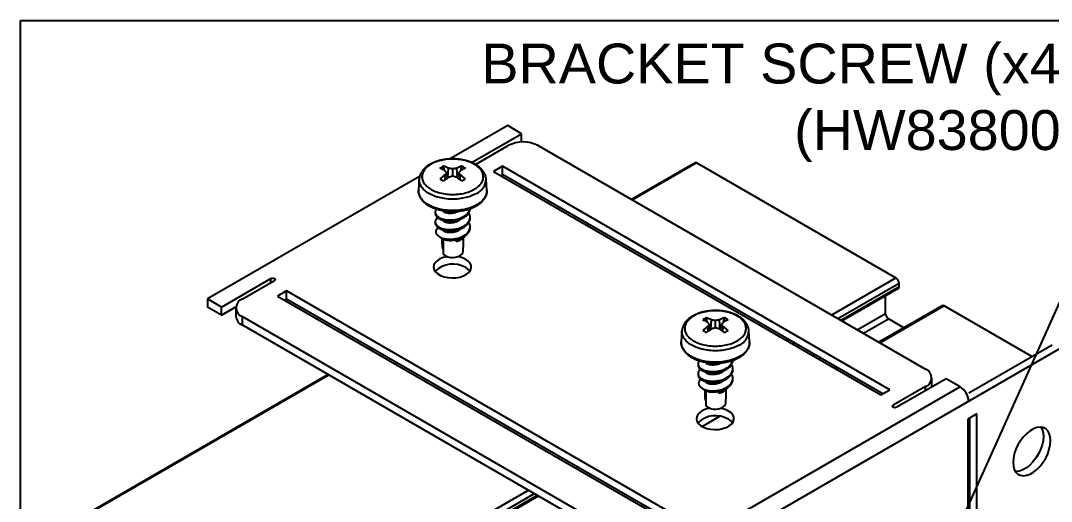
# Model space of a CAD drawing. Extents: x 0 to 7.29, y -6.75 to 0.
# Drawn here: x 0 to 4.854, y -2.265 to 0 of the extents above; entities that cross this region are included whole.
import ezdxf
from ezdxf import colors
from ezdxf.entities.mleader import LeaderData, LeaderLine
from ezdxf.math import Vec2, Vec3

# ---------------------------------------------------------------- set-up
doc = ezdxf.new("R2010")
doc.units = 0
doc.header["$LTSCALE"] = 0.5
doc.header["$MEASUREMENT"] = 0
for name, color, linetype in [('Brackets', 181, 'CONTINUOUS'), ('FAB DWG', 221, 'CONTINUOUS'), ('Hardware', 242, 'CONTINUOUS'), ('Housing', 150, 'CONTINUOUS'), ('Mounting', 4, 'CONTINUOUS')]:
    doc.layers.add(name, color=color, linetype=linetype)
doc.layers.add('Text-Unprinted', color=131, linetype='CONTINUOUS', plot=False)
doc.styles.get("Standard").update_dxf_attribs({"font": 'arial.ttf'})

msp = doc.modelspace()

# ---------------------------------------------------------------- linework, layer by layer
at = {"layer": 'Brackets', "linetype": 'Continuous', "lineweight": 25, "transparency": 16777216}
msp.add_line((2.1265, -0.6696), (2.1265, -0.6673), dxfattribs=at)
at = {"layer": 'Brackets', "linetype": 'Continuous', "lineweight": 25, "transparency": 16777216, "flags": 128}
msp.add_lwpolyline([(2.1247, -0.6689), (2.1265, -0.6673)], dxfattribs=at)
at = {"layer": 'Hardware', "linetype": 'Continuous', "lineweight": 25, "transparency": 16777216}
for p, q in [((1.9961, -0.7051), (1.9923, -0.6858)), ((1.9999, -0.7492), (1.9977, -0.7278)), ((2.0092, -0.7427), (2.0055, -0.7159)), ((2.0126, -0.7403), (2.0157, -0.6954)), ((2.0348, -0.7329), (2.0348, -0.699)), ((2.057, -0.7403), (2.0539, -0.6954)), ((2.0604, -0.7427), (2.0641, -0.7159)), ((2.0696, -0.7492), (2.0719, -0.7278)), ((2.0734, -0.705), (2.0772, -0.6858)), ((1.8772, -0.7468), (1.8739, -0.7987)), ((2.1956, -0.7987), (2.1923, -0.7468)), ((1.8739, -0.7987), (1.8739, -0.7985)), ((2.1956, -0.7987), (2.1957, -0.7991)), ((1.9528, -0.9027), (1.9528, -0.9083)), ((1.9528, -0.948), (1.9528, -0.9537)), ((1.9768, -0.936), (1.9768, -0.9304)), ((2.1168, -0.931), (2.1168, -0.9253)), ((2.1168, -0.9763), (2.1168, -0.9707)), ((1.9768, -0.9814), (1.9768, -0.9758)), ((1.9769, -1.0211), (1.9885, -1.0278)), ((1.9841, -1.0253), (1.9841, -1.051)), ((1.99, -1.0314), (1.99, -1.0999)), ((2.0515, -1.0408), (2.0515, -1.0379)), ((2.0706, -1.0338), (2.0741, -1.0318)), ((2.0854, -1.051), (2.0854, -1.0233)), ((1.9876, -1.0756), (1.99, -1.0775)), ((3.2336, -1.4195), (3.2297, -1.4001)), ((3.3108, -1.4194), (3.3147, -1.4001)), ((3.2373, -1.4636), (3.2351, -1.4422)), ((3.2466, -1.457), (3.2429, -1.4303)), ((3.25, -1.4547), (3.2531, -1.4097)), ((3.2722, -1.4472), (3.2722, -1.4134)), ((3.2944, -1.4547), (3.2913, -1.4097)), ((3.2978, -1.457), (3.3015, -1.4303)), ((3.3071, -1.4636), (3.3093, -1.4422)), ((3.1147, -1.4612), (3.1113, -1.5131)), ((3.4331, -1.5131), (3.4298, -1.4612)), ((3.1113, -1.5131), (3.1113, -1.5128)), ((3.4331, -1.5131), (3.4331, -1.5134)), ((3.1902, -1.617), (3.1902, -1.6227)), ((3.2142, -1.6504), (3.2142, -1.6448)), ((3.3542, -1.6453), (3.3542, -1.6397)), ((3.1902, -1.6624), (3.1902, -1.668)), ((3.2142, -1.6958), (3.2142, -1.6901)), ((3.3542, -1.6907), (3.3542, -1.6851)), ((3.2143, -1.7354), (3.226, -1.7422)), ((3.2216, -1.7396), (3.2216, -1.7654)), ((3.2274, -1.7457), (3.2274, -1.8143)), ((3.308, -1.7482), (3.3115, -1.7462)), ((3.3229, -1.7654), (3.3229, -1.7377)), ((3.225, -1.79), (3.2274, -1.7919)), ((3.2889, -1.7551), (3.2889, -1.7523))]:
    msp.add_line(p, q, dxfattribs=at)
at = {"layer": 'Hardware', "linetype": 'Continuous', "lineweight": 25, "transparency": 16777216, "flags": 128}
for points in [[(1.9326, -0.6767), (1.927, -0.6802), (1.9217, -0.6838), (1.9168, -0.6875), (1.9123, -0.6915), (1.9082, -0.6955), (1.9044, -0.6997), (1.9011, -0.7041), (1.8982, -0.7085), (1.8958, -0.713), (1.8938, -0.7175), (1.8922, -0.7222), (1.8911, -0.7269), (1.8905, -0.7316), (1.8903, -0.7363), (1.8906, -0.741), (1.8914, -0.7457), (1.8926, -0.7504), (1.8942, -0.755), (1.8964, -0.7595), (1.8989, -0.764), (1.9019, -0.7684), (1.9053, -0.7727), (1.9092, -0.7769), (1.9134, -0.7809), (1.918, -0.7848), (1.923, -0.7885), (1.9284, -0.7921), (1.9341, -0.7955), (1.9401, -0.7987), (1.9464, -0.8017), (1.953, -0.8044), (1.9599, -0.807), (1.967, -0.8093), (1.9743, -0.8114), (1.9819, -0.8133), (1.9895, -0.8149), (1.9974, -0.8162), (2.0053, -0.8173), (2.0134, -0.8182), (2.0215, -0.8187), (2.0297, -0.819), (2.0378, -0.8191), (2.046, -0.8188), (2.0541, -0.8183), (2.0622, -0.8176), (2.0702, -0.8165), (2.078, -0.8153), (2.0858, -0.8137), (2.0933, -0.8119), (2.1007, -0.8099), (2.1079, -0.8076), (2.1148, -0.8051), (2.1215, -0.8024), (2.1279, -0.7994), (2.134, -0.7963), (2.1398, -0.793), (2.1452, -0.7894), (2.1503, -0.7858), (2.155, -0.7819), (2.1594, -0.7779), (2.1633, -0.7738), (2.1668, -0.7695), (2.1699, -0.7651), (2.1726, -0.7607), (2.1748, -0.7561), (2.1766, -0.7515), (2.1779, -0.7469), (2.1788, -0.7422), (2.1792, -0.7375), (2.1791, -0.7327), (2.1786, -0.728), (2.1776, -0.7233), (2.1762, -0.7187), (2.1743, -0.7141), (2.172, -0.7096), (2.1692, -0.7051), (2.166, -0.7008), (2.1623, -0.6966), (2.1583, -0.6925), (2.1539, -0.6885), (2.1491, -0.6847), (2.1439, -0.681), (2.1383, -0.6776), (2.1325, -0.6743), (2.1263, -0.6712), (2.1198, -0.6683), (2.1131, -0.6656), (2.1061, -0.6632), (2.0989, -0.661), (2.0915, -0.659), (2.0839, -0.6573), (2.0761, -0.6558), (2.0682, -0.6546), (2.0602, -0.6536), (2.0521, -0.6529), (2.044, -0.6525), (2.0358, -0.6523), (2.0276, -0.6524), (2.0195, -0.6528), (2.0114, -0.6534), (2.0033, -0.6543), (1.9954, -0.6555), (1.9876, -0.6569), (1.98, -0.6585), (1.9725, -0.6605), (1.9652, -0.6626), (1.9582, -0.665), (1.9514, -0.6676), (1.9448, -0.6704), (1.9386, -0.6735), (1.9326, -0.6767)], [(2.1462, -0.8146), (2.14, -0.8179), (2.1335, -0.8211), (2.1267, -0.8241), (2.1197, -0.8269), (2.1124, -0.8294), (2.1048, -0.8317), (2.0971, -0.8338), (2.0891, -0.8356), (2.081, -0.8372), (2.0728, -0.8385), (2.0645, -0.8396), (2.0561, -0.8404), (2.0476, -0.8409), (2.039, -0.8412), (2.0305, -0.8412), (2.022, -0.8409), (2.0135, -0.8404), (2.0051, -0.8396), (1.9967, -0.8385), (1.9885, -0.8372), (1.9804, -0.8356), (1.9725, -0.8338), (1.9647, -0.8317), (1.9572, -0.8294), (1.9499, -0.8269), (1.9428, -0.8241), (1.936, -0.8211), (1.9295, -0.8179), (1.9233, -0.8146), (1.9174, -0.811), (1.9119, -0.8072), (1.9067, -0.8033), (1.9019, -0.7992), (1.8975, -0.795), (1.8935, -0.7906), (1.8899, -0.7862), (1.8868, -0.7816), (1.8841, -0.7769), (1.8818, -0.7722), (1.8799, -0.7674), (1.8786, -0.7625), (1.8776, -0.7576), (1.8772, -0.7527), (1.8772, -0.7477), (1.8772, -0.7469)], [(2.1957, -0.7991), (2.1957, -0.8009), (2.1956, -0.8059), (2.1951, -0.8108), (2.194, -0.8157), (2.1926, -0.8206), (2.1906, -0.8254), (2.1883, -0.8302), (2.1855, -0.8348), (2.1822, -0.8394), (2.1786, -0.8439), (2.1745, -0.8483), (2.1701, -0.8525), (2.1653, -0.8566), (2.1601, -0.8605), (2.1545, -0.8643), (2.1486, -0.8679), (2.1424, -0.8713), (2.1359, -0.8745), (2.129, -0.8775), (2.122, -0.8803), (2.1146, -0.8828), (2.1071, -0.8852), (2.0993, -0.8873), (2.0914, -0.8892), (2.0833, -0.8908), (2.0751, -0.8921), (2.0667, -0.8932), (2.0583, -0.8941), (2.0497, -0.8947), (2.0412, -0.895), (2.0326, -0.8951), (2.0241, -0.8949), (2.0155, -0.8944), (2.007, -0.8937), (1.9986, -0.8927), (1.9903, -0.8915), (1.9822, -0.89), (1.9742, -0.8882), (1.9663, -0.8863), (1.9586, -0.884), (1.9512, -0.8816), (1.944, -0.8789), (1.937, -0.876), (1.9304, -0.8729), (1.924, -0.8696), (1.9179, -0.8661), (1.9122, -0.8624), (1.9068, -0.8586), (1.9018, -0.8546), (1.8972, -0.8504), (1.8929, -0.8461), (1.8891, -0.8417), (1.8856, -0.8371), (1.8826, -0.8325), (1.88, -0.8278), (1.8779, -0.823), (1.8762, -0.8182), (1.8749, -0.8133), (1.8741, -0.8083), (1.8738, -0.8034), (1.8739, -0.7987)], [(3.1701, -1.3911), (3.1644, -1.3945), (3.1592, -1.3981), (3.1543, -1.4019), (3.1497, -1.4058), (3.1456, -1.4099), (3.1419, -1.4141), (3.1386, -1.4184), (3.1357, -1.4228), (3.1332, -1.4273), (3.1312, -1.4319), (3.1297, -1.4365), (3.1286, -1.4412), (3.1279, -1.4459), (3.1278, -1.4506), (3.128, -1.4554), (3.1288, -1.4601), (3.13, -1.4647), (3.1317, -1.4693), (3.1338, -1.4739), (3.1363, -1.4784), (3.1393, -1.4828), (3.1428, -1.4871), (3.1466, -1.4912), (3.1508, -1.4953), (3.1555, -1.4992), (3.1605, -1.5029), (3.1658, -1.5065), (3.1715, -1.5098), (3.1775, -1.513), (3.1839, -1.516), (3.1905, -1.5188), (3.1973, -1.5214), (3.2044, -1.5237), (3.2118, -1.5258), (3.2193, -1.5276), (3.227, -1.5292), (3.2348, -1.5306), (3.2428, -1.5317), (3.2508, -1.5325), (3.2589, -1.5331), (3.2671, -1.5334), (3.2753, -1.5334), (3.2834, -1.5332), (3.2916, -1.5327), (3.2996, -1.5319), (3.3076, -1.5309), (3.3155, -1.5296), (3.3232, -1.5281), (3.3308, -1.5263), (3.3381, -1.5242), (3.3453, -1.522), (3.3522, -1.5195), (3.3589, -1.5167), (3.3653, -1.5138), (3.3714, -1.5107), (3.3772, -1.5073), (3.3826, -1.5038), (3.3877, -1.5001), (3.3925, -1.4963), (3.3968, -1.4923), (3.4007, -1.4881), (3.4043, -1.4839), (3.4074, -1.4795), (3.41, -1.475), (3.4122, -1.4705), (3.414, -1.4659), (3.4154, -1.4612), (3.4162, -1.4565), (3.4166, -1.4518), (3.4166, -1.4471), (3.416, -1.4424), (3.4151, -1.4377), (3.4136, -1.4331), (3.4117, -1.4285), (3.4094, -1.4239), (3.4066, -1.4195), (3.4034, -1.4152), (3.3998, -1.4109), (3.3957, -1.4068), (3.3913, -1.4029), (3.3865, -1.3991), (3.3813, -1.3954), (3.3758, -1.3919), (3.3699, -1.3886), (3.3637, -1.3855), (3.3573, -1.3827), (3.3505, -1.38), (3.3435, -1.3775), (3.3363, -1.3753), (3.3289, -1.3733), (3.3213, -1.3716), (3.3135, -1.3701), (3.3056, -1.3689), (3.2976, -1.368), (3.2895, -1.3673), (3.2814, -1.3668), (3.2732, -1.3667), (3.2651, -1.3668), (3.2569, -1.3671), (3.2488, -1.3678), (3.2408, -1.3687), (3.2328, -1.3698), (3.225, -1.3712), (3.2174, -1.3729), (3.2099, -1.3748), (3.2027, -1.377), (3.1956, -1.3794), (3.1888, -1.382), (3.1823, -1.3848), (3.176, -1.3878), (3.1701, -1.3911)], [(3.3837, -1.5289), (3.3775, -1.5323), (3.371, -1.5355), (3.3642, -1.5385), (3.3571, -1.5412), (3.3498, -1.5438), (3.3423, -1.5461), (3.3345, -1.5482), (3.3266, -1.55), (3.3185, -1.5516), (3.3103, -1.5529), (3.3019, -1.5539), (3.2935, -1.5547), (3.285, -1.5553), (3.2765, -1.5555), (3.2679, -1.5555), (3.2594, -1.5553), (3.2509, -1.5547), (3.2425, -1.5539), (3.2342, -1.5529), (3.2259, -1.5516), (3.2178, -1.55), (3.2099, -1.5482), (3.2022, -1.5461), (3.1946, -1.5438), (3.1873, -1.5412), (3.1802, -1.5385), (3.1734, -1.5355), (3.1669, -1.5323), (3.1607, -1.5289), (3.1549, -1.5253), (3.1493, -1.5216), (3.1442, -1.5177), (3.1394, -1.5136), (3.135, -1.5094), (3.131, -1.505), (3.1274, -1.5005), (3.1242, -1.4959), (3.1215, -1.4913), (3.1192, -1.4865), (3.1174, -1.4817), (3.116, -1.4768), (3.1151, -1.4719), (3.1146, -1.467), (3.1146, -1.4621), (3.1147, -1.4612)], [(3.4331, -1.5134), (3.4332, -1.5153), (3.4331, -1.5202), (3.4325, -1.5252), (3.4315, -1.5301), (3.43, -1.5349), (3.4281, -1.5398), (3.4257, -1.5445), (3.4229, -1.5492), (3.4197, -1.5538), (3.416, -1.5583), (3.412, -1.5626), (3.4075, -1.5668), (3.4027, -1.5709), (3.3975, -1.5749), (3.3919, -1.5786), (3.386, -1.5822), (3.3798, -1.5856), (3.3733, -1.5888), (3.3665, -1.5918), (3.3594, -1.5946), (3.3521, -1.5972), (3.3445, -1.5995), (3.3368, -1.6016), (3.3288, -1.6035), (3.3207, -1.6051), (3.3125, -1.6065), (3.3041, -1.6076), (3.2957, -1.6085), (3.2872, -1.609), (3.2786, -1.6094), (3.2701, -1.6094), (3.2615, -1.6092), (3.253, -1.6088), (3.2445, -1.6081), (3.2361, -1.6071), (3.2278, -1.6058), (3.2196, -1.6043), (3.2116, -1.6026), (3.2037, -1.6006), (3.1961, -1.5984), (3.1886, -1.5959), (3.1814, -1.5933), (3.1745, -1.5904), (3.1678, -1.5873), (3.1614, -1.584), (3.1554, -1.5805), (3.1496, -1.5768), (3.1443, -1.5729), (3.1392, -1.5689), (3.1346, -1.5648), (3.1304, -1.5605), (3.1265, -1.556), (3.1231, -1.5515), (3.12, -1.5469), (3.1175, -1.5422), (3.1153, -1.5374), (3.1136, -1.5325), (3.1124, -1.5276), (3.1116, -1.5227), (3.1112, -1.5177), (3.1113, -1.5131)]]:
    msp.add_lwpolyline(points, dxfattribs=at)
at = {"layer": 'Hardware', "linetype": 'Continuous', "lineweight": 25, "transparency": 16777216}
for centre, radius, start, end in [((2.0177, -0.7499), 0.069, 111.6359, 128.3587), ((1.8433, -1.0267), 0.3561, 64.3142, 68.3101), ((2.2447, -1.0816), 0.4315, 124.9256, 128.697), ((1.8885, -0.9717), 0.3042, 65.2833, 70.0448), ((1.6784, -0.9583), 0.407, 36.5369, 38.3416), ((2.3138, -0.9268), 0.3735, 145.6307, 147.8096), ((1.9428, -1.1283), 0.439, 77.9068, 80.4453), ((2.1267, -1.1283), 0.439, 99.5547, 102.0932), ((2.1811, -0.9717), 0.3042, 109.9552, 114.7167), ((2.3911, -0.9583), 0.407, 141.6584, 143.4631), ((1.7558, -0.9268), 0.3735, 32.1904, 34.3693), ((2.2262, -1.0267), 0.3561, 111.6899, 115.6858), ((1.8248, -1.0816), 0.4315, 51.303, 55.0744), ((2.0518, -0.7499), 0.069, 51.6413, 68.3641), ((2.0177, -0.6908), 0.069, 231.6413, 248.3641), ((2.3228, -1.1943), 0.5498, 123.9577, 126.9486), ((2.1727, -1.2625), 0.5473, 104.5991, 106.676), ((1.8968, -1.2625), 0.5473, 73.324, 75.4009), ((1.7467, -1.1943), 0.5498, 53.0514, 56.0423), ((2.0518, -0.6908), 0.069, 291.6359, 308.3587), ((2.1156, -0.7442), 0.0768, 293.5281, 357.975), ((2.0325, -0.916), 0.1189, 242.5497, 271.0731), ((2.0399, -0.979), 0.0628, 280.6507, 299.241), ((2.049, -0.9326), 0.1053, 271.3657, 277.5137), ((2.0343, -1.0482), 0.0681, 229.3682, 314.3594), ((3.2551, -1.4642), 0.069, 111.6359, 128.3587), ((3.1259, -1.6861), 0.3042, 65.2833, 70.0448), ((3.4185, -1.6861), 0.3042, 109.9552, 114.7167), ((3.2893, -1.4642), 0.069, 51.6413, 68.3641), ((3.0808, -1.741), 0.3561, 64.3142, 68.3101), ((3.4821, -1.796), 0.4315, 124.9256, 128.697), ((3.5602, -1.9086), 0.5498, 123.9577, 126.9486), ((2.9158, -1.6726), 0.407, 36.5369, 38.3416), ((3.5512, -1.6412), 0.3735, 145.6307, 147.8096), ((3.1802, -1.8426), 0.439, 77.9068, 80.4453), ((3.4101, -1.9768), 0.5473, 104.5991, 106.676), ((3.3642, -1.8426), 0.439, 99.5547, 102.0932), ((3.1343, -1.9768), 0.5473, 73.324, 75.4009), ((2.9842, -1.9086), 0.5498, 53.0514, 56.0423), ((3.6286, -1.6726), 0.407, 141.6584, 143.4631), ((2.9932, -1.6412), 0.3735, 32.1904, 34.3693), ((3.4637, -1.741), 0.3561, 111.6899, 115.6858), ((3.0623, -1.796), 0.4315, 51.303, 55.0744), ((3.2551, -1.4051), 0.069, 231.6413, 248.3641), ((3.2893, -1.4051), 0.069, 291.6359, 308.3587), ((3.353, -1.4585), 0.0768, 293.5281, 357.975), ((3.2699, -1.6303), 0.1189, 242.5497, 271.0731), ((3.2773, -1.6934), 0.0628, 280.6507, 299.241), ((3.2864, -1.647), 0.1053, 271.3657, 277.5137), ((3.2718, -1.7625), 0.0681, 229.3682, 314.3594)]:
    msp.add_arc(centre, radius, start, end, dxfattribs=at)
for centre, major_axis, ratio, start_param, end_param in [((2.0348, -1.1095), (-0.0422, 0.08), 0.350631, 0.102597, 0.959454), ((2.0348, -1.1095), (0.0259, 0.1288), 0.337709, 4.877825, 5.249943), ((3.2722, -1.8238), (-0.0422, 0.08), 0.350631, 0.102597, 0.959454), ((3.2722, -1.8238), (0.0259, 0.1288), 0.337709, 4.877825, 5.249943)]:
    msp.add_ellipse(centre, major_axis=major_axis, ratio=ratio, start_param=start_param, end_param=end_param, dxfattribs=at)
for points, knots in [([(1.9274, -0.6775), (1.9263, -0.6782), (1.9233, -0.68), (1.9184, -0.6831), (1.913, -0.687), (1.9078, -0.6912), (1.9031, -0.6955), (1.8986, -0.7), (1.8946, -0.7046), (1.8909, -0.7094), (1.8877, -0.7143), (1.8849, -0.7193), (1.8825, -0.7244), (1.8806, -0.7296), (1.879, -0.7348), (1.878, -0.74), (1.8774, -0.744), (1.8773, -0.7463), (1.8773, -0.7469)], [0, 0, 0, 0, 0.0374095, 0.1073466, 0.1773199, 0.2471939, 0.3168648, 0.3862102, 0.4550967, 0.5233911, 0.5909759, 0.6577641, 0.723711, 0.7888212, 0.8531476, 0.9167869, 0.9798709, 1, 1, 1, 1]), ([(2.1923, -0.7469), (2.1923, -0.7463), (2.1922, -0.744), (2.1916, -0.74), (2.1905, -0.7349), (2.189, -0.7298), (2.1872, -0.7248), (2.1849, -0.7198), (2.1822, -0.715), (2.1792, -0.7102), (2.1757, -0.7055), (2.1718, -0.701), (2.1676, -0.6966), (2.163, -0.6923), (2.1581, -0.6882), (2.1528, -0.6843), (2.1472, -0.6805), (2.1412, -0.677), (2.1351, -0.6736), (2.1286, -0.6705), (2.1219, -0.6676), (2.115, -0.665), (2.1079, -0.6625), (2.1006, -0.6603), (2.0932, -0.6584), (2.0856, -0.6567), (2.0779, -0.6552), (2.0701, -0.654), (2.0622, -0.653), (2.0542, -0.6523), (2.0462, -0.6518), (2.0381, -0.6516), (2.0301, -0.6516), (2.022, -0.6518), (2.014, -0.6524), (2.0061, -0.6531), (1.9982, -0.6542), (1.9904, -0.6554), (1.9827, -0.6569), (1.9751, -0.6587), (1.9677, -0.6607), (1.9605, -0.6629), (1.9534, -0.6654), (1.9465, -0.6681), (1.9399, -0.671), (1.9335, -0.6742), (1.9294, -0.6764), (1.9274, -0.6775)], [0, 0, 0, 0, 0.006817, 0.027518, 0.04826, 0.069101, 0.090093, 0.111281, 0.1327, 0.154372, 0.176304, 0.198489, 0.220908, 0.243529, 0.266316, 0.289229, 0.31223, 0.335284, 0.358363, 0.381441, 0.404503, 0.42754, 0.450545, 0.473518, 0.496458, 0.519366, 0.542245, 0.565099, 0.587932, 0.610748, 0.633552, 0.656349, 0.679143, 0.701939, 0.724741, 0.747554, 0.770383, 0.793232, 0.816107, 0.839012, 0.861952, 0.88493, 0.907949, 0.931012, 0.954118, 0.977266, 1, 1, 1, 1]), ([(1.8739, -0.7985), (1.8739, -0.7997), (1.8737, -0.8025), (1.8739, -0.807), (1.8745, -0.8119), (1.8754, -0.8168), (1.8768, -0.8216), (1.8786, -0.8264), (1.8808, -0.8312), (1.8834, -0.8358), (1.8864, -0.8404), (1.8898, -0.8449), (1.8936, -0.8492), (1.8977, -0.8535), (1.9022, -0.8576), (1.907, -0.8616), (1.9122, -0.8654), (1.9177, -0.869), (1.9235, -0.8725), (1.9296, -0.8757), (1.9359, -0.8788), (1.9425, -0.8817), (1.9493, -0.8844), (1.9564, -0.8868), (1.9636, -0.8891), (1.971, -0.8911), (1.9786, -0.8929), (1.9863, -0.8945), (1.9941, -0.8958), (2.002, -0.8969), (2.01, -0.8977), (2.0181, -0.8984), (2.0262, -0.8987), (2.0344, -0.8989), (2.0425, -0.8988), (2.0506, -0.8984), (2.0587, -0.8978), (2.0667, -0.897), (2.0746, -0.8959), (2.0825, -0.8946), (2.0902, -0.8931), (2.0978, -0.8913), (2.1052, -0.8893), (2.1125, -0.8871), (2.1195, -0.8846), (2.1264, -0.882), (2.133, -0.8791), (2.1393, -0.8761), (2.1454, -0.8728), (2.1513, -0.8693), (2.1568, -0.8657), (2.162, -0.8619), (2.1669, -0.8579), (2.1715, -0.8538), (2.1757, -0.8495), (2.1795, -0.8451), (2.183, -0.8406), (2.186, -0.836), (2.1887, -0.8313), (2.1909, -0.8265), (2.1927, -0.8216), (2.1941, -0.8167), (2.1951, -0.8118), (2.1957, -0.8068), (2.1958, -0.8026), (2.1957, -0.8), (2.1956, -0.7991)], [0, 0, 0, 0, 0.011125, 0.026346, 0.04156, 0.056791, 0.072066, 0.087406, 0.102827, 0.11834, 0.133946, 0.149641, 0.165415, 0.181258, 0.197154, 0.213091, 0.229055, 0.245038, 0.261029, 0.277022, 0.293011, 0.308994, 0.324968, 0.340933, 0.356889, 0.372835, 0.388773, 0.404702, 0.420625, 0.436541, 0.452452, 0.46836, 0.484265, 0.500168, 0.516071, 0.531975, 0.54788, 0.563789, 0.579702, 0.595621, 0.611546, 0.627479, 0.643421, 0.659374, 0.675337, 0.691311, 0.707298, 0.723296, 0.739305, 0.755323, 0.771348, 0.787374, 0.803395, 0.819401, 0.835382, 0.851325, 0.867215, 0.883038, 0.89878, 0.914429, 0.92998, 0.945435, 0.9608, 0.976093, 0.991335, 1, 1, 1, 1]), ([(1.9588, -0.8875), (1.9576, -0.8891), (1.9553, -0.8922), (1.9533, -0.8973), (1.9525, -0.9025), (1.9532, -0.9078), (1.9553, -0.913), (1.9589, -0.918), (1.9637, -0.9226), (1.9696, -0.9268), (1.9744, -0.9292), (1.9768, -0.9304)], [0, 0, 0, 0, 0.105411, 0.213795, 0.325074, 0.438371, 0.552705, 0.66704, 0.780337, 0.891615, 1, 1, 1, 1]), ([(1.9528, -0.9083), (1.9529, -0.91), (1.9532, -0.9135), (1.9553, -0.9186), (1.9589, -0.9236), (1.9637, -0.9282), (1.9696, -0.9324), (1.9744, -0.9348), (1.9768, -0.936)], [0, 0, 0, 0, 0.163036, 0.333422, 0.503808, 0.672648, 0.83848, 1, 1, 1, 1]), ([(1.9768, -0.936), (1.9793, -0.9371), (1.9845, -0.9393), (1.9934, -0.9418), (2.0031, -0.9436), (2.0135, -0.9446), (2.0242, -0.9449), (2.0351, -0.9443), (2.0457, -0.9429), (2.056, -0.9408), (2.066, -0.938), (2.0756, -0.9344), (2.0847, -0.93), (2.0929, -0.9248), (2.1001, -0.919), (2.1061, -0.9128), (2.1108, -0.9063), (2.1142, -0.8997), (2.1162, -0.8929), (2.117, -0.8882), (2.1168, -0.8857), (2.1167, -0.8856)], [0, 0, 0, 0, 0.053849, 0.109137, 0.165427, 0.222232, 0.279038, 0.335328, 0.390615, 0.444464, 0.498314, 0.553601, 0.609891, 0.666696, 0.723502, 0.779792, 0.835079, 0.888928, 0.942778, 0.998065, 1, 1, 1, 1]), ([(1.9768, -0.9304), (1.9793, -0.9315), (1.9845, -0.9337), (1.9934, -0.9362), (2.0031, -0.938), (2.0135, -0.939), (2.0242, -0.9392), (2.0351, -0.9386), (2.0457, -0.9373), (2.056, -0.9352), (2.066, -0.9324), (2.0756, -0.9288), (2.0847, -0.9243), (2.0929, -0.9192), (2.1001, -0.9134), (2.1061, -0.9072), (2.1108, -0.9007), (2.1141, -0.8941), (2.1159, -0.8891), (2.1161, -0.8863), (2.1162, -0.8857)], [0, 0, 0, 0, 0.056379, 0.114263, 0.173196, 0.23267, 0.292143, 0.351077, 0.408961, 0.46534, 0.521718, 0.579602, 0.638536, 0.69801, 0.757483, 0.816417, 0.874301, 0.93068, 0.987058, 1, 1, 1, 1]), ([(1.9768, -0.9758), (1.9793, -0.9768), (1.9845, -0.979), (1.9934, -0.9815), (2.0031, -0.9833), (2.0135, -0.9844), (2.0242, -0.9846), (2.0351, -0.984), (2.0457, -0.9826), (2.056, -0.9806), (2.066, -0.9778), (2.0756, -0.9741), (2.0847, -0.9697), (2.0929, -0.9645), (2.1001, -0.9588), (2.1061, -0.9525), (2.1108, -0.9461), (2.1142, -0.9395), (2.1163, -0.9326), (2.117, -0.9256), (2.1163, -0.9183), (2.1144, -0.9115), (2.1121, -0.9073), (2.1111, -0.9054)], [0, 0, 0, 0, 0.0465135, 0.0942689, 0.1428904, 0.1919572, 0.2410241, 0.2896456, 0.337401, 0.3839145, 0.430428, 0.4781834, 0.5268049, 0.5758717, 0.6249385, 0.6735601, 0.7213155, 0.767829, 0.8143425, 0.8620979, 0.9107194, 0.9597862, 1, 1, 1, 1]), ([(1.9865, -0.8945), (1.9866, -0.8945), (1.9872, -0.8957), (1.9896, -0.8977), (1.9937, -0.9005), (1.9988, -0.9029), (2.0048, -0.9048), (2.0115, -0.9061), (2.019, -0.9067), (2.0269, -0.9066), (2.0349, -0.9057), (2.0428, -0.9043), (2.0504, -0.9022), (2.0565, -0.8999), (2.0598, -0.8981), (2.0609, -0.8975)], [0, 0, 0, 0, 0.003717, 0.092358, 0.17942, 0.263854, 0.348288, 0.43535, 0.523991, 0.613037, 0.701279, 0.787572, 0.871319, 0.956734, 1, 1, 1, 1]), ([(1.9876, -0.8946), (1.9895, -0.8952), (1.9944, -0.8967), (2.0031, -0.8982), (2.0135, -0.8993), (2.0239, -0.8995), (2.0309, -0.899), (2.0341, -0.8988)], [0, 0, 0, 0, 0.141191, 0.359934, 0.580679, 0.801425, 1, 1, 1, 1]), ([(1.9638, -0.928), (1.9637, -0.9281), (1.9617, -0.9295), (1.9588, -0.9327), (1.9553, -0.9376), (1.9533, -0.9427), (1.9525, -0.9479), (1.9532, -0.9532), (1.9553, -0.9584), (1.9589, -0.9633), (1.9637, -0.968), (1.9696, -0.9722), (1.9744, -0.9746), (1.9768, -0.9758)], [0, 0, 0, 0, 0.0031965, 0.1027456, 0.1997059, 0.2966662, 0.3962153, 0.4975701, 0.599853, 0.7021358, 0.8034906, 0.9030397, 1, 1, 1, 1]), ([(1.9528, -0.9537), (1.9529, -0.9554), (1.9532, -0.9589), (1.9553, -0.964), (1.9589, -0.969), (1.9637, -0.9736), (1.9696, -0.9778), (1.9744, -0.9802), (1.9768, -0.9814)], [0, 0, 0, 0, 0.163036, 0.333422, 0.503808, 0.672648, 0.83848, 1, 1, 1, 1]), ([(1.9768, -0.9814), (1.9793, -0.9825), (1.9845, -0.9847), (1.9934, -0.9872), (2.0031, -0.989), (2.0135, -0.99), (2.0242, -0.9902), (2.0351, -0.9896), (2.0457, -0.9883), (2.056, -0.9862), (2.066, -0.9834), (2.0756, -0.9798), (2.0847, -0.9753), (2.0929, -0.9702), (2.1001, -0.9644), (2.1061, -0.9582), (2.1108, -0.9517), (2.1142, -0.9451), (2.1162, -0.9383), (2.117, -0.9335), (2.1168, -0.9311), (2.1167, -0.931)], [0, 0, 0, 0, 0.053849, 0.109137, 0.165427, 0.222232, 0.279038, 0.335328, 0.390615, 0.444464, 0.498314, 0.553601, 0.609891, 0.666696, 0.723502, 0.779792, 0.835079, 0.888928, 0.942778, 0.998065, 1, 1, 1, 1]), ([(1.9777, -1.0215), (1.9802, -1.0226), (1.9853, -1.0247), (1.9941, -1.0271), (2.0037, -1.0288), (2.0139, -1.0298), (2.0245, -1.0299), (2.0352, -1.0294), (2.0457, -1.028), (2.056, -1.0259), (2.066, -1.0231), (2.0756, -1.0195), (2.0847, -1.0151), (2.0929, -1.0099), (2.1001, -1.0041), (2.1061, -0.9979), (2.1108, -0.9914), (2.1142, -0.9848), (2.1163, -0.978), (2.117, -0.9709), (2.1163, -0.9637), (2.1144, -0.9569), (2.1121, -0.9527), (2.1111, -0.9508)], [0, 0, 0, 0, 0.045992, 0.0931503, 0.1411146, 0.1894839, 0.237836, 0.2857495, 0.3337668, 0.3805354, 0.427304, 0.4753213, 0.5242095, 0.5735455, 0.6228814, 0.6717697, 0.719787, 0.7665556, 0.8133242, 0.8613415, 0.9102297, 0.9595657, 1, 1, 1, 1]), ([(1.9865, -0.9397), (1.9865, -0.9398), (1.9872, -0.941), (1.9896, -0.9431), (1.9937, -0.9459), (1.9988, -0.9483), (2.0048, -0.9502), (2.0115, -0.9515), (2.019, -0.9521), (2.0269, -0.9519), (2.0349, -0.9511), (2.0428, -0.9496), (2.0504, -0.9475), (2.0577, -0.9448), (2.0645, -0.9412), (2.0693, -0.9381), (2.0715, -0.9361), (2.0719, -0.9357)], [0, 0, 0, 0, 0.006602, 0.083051, 0.158137, 0.230956, 0.303776, 0.378862, 0.45531, 0.532107, 0.60821, 0.682634, 0.754861, 0.828526, 0.904174, 0.980854, 1, 1, 1, 1]), ([(1.9777, -1.0215), (1.9757, -1.0204), (1.9719, -1.0181), (1.9671, -1.0142), (1.9631, -1.0101), (1.9601, -1.0057), (1.9581, -1.0013), (1.9571, -0.9967), (1.957, -0.9921), (1.958, -0.9875), (1.96, -0.983), (1.9627, -0.9789), (1.9652, -0.9764), (1.9663, -0.9753)], [0, 0, 0, 0, 0.092354, 0.184999, 0.277344, 0.369617, 0.462187, 0.554461, 0.646417, 0.738666, 0.830622, 0.922797, 1, 1, 1, 1]), ([(1.9865, -0.985), (1.9865, -0.9851), (1.9872, -0.9863), (1.9896, -0.9885), (1.9937, -0.9912), (1.9988, -0.9936), (2.0048, -0.9955), (2.0115, -0.9968), (2.019, -0.9974), (2.0269, -0.9973), (2.0349, -0.9965), (2.0428, -0.995), (2.0504, -0.9929), (2.0577, -0.9901), (2.0645, -0.9865), (2.0693, -0.9834), (2.0715, -0.9814), (2.0719, -0.981)], [0, 0, 0, 0, 0.006602, 0.083051, 0.158137, 0.230956, 0.303776, 0.378862, 0.45531, 0.532107, 0.60821, 0.682634, 0.754861, 0.828526, 0.904174, 0.980854, 1, 1, 1, 1]), ([(2.0347, -1.0349), (2.0349, -1.0349), (2.0386, -1.0346), (2.0457, -1.0336), (2.056, -1.0316), (2.066, -1.0288), (2.0756, -1.0251), (2.0847, -1.0207), (2.0929, -1.0155), (2.1001, -1.0098), (2.1061, -1.0035), (2.1108, -0.9971), (2.1142, -0.9905), (2.1162, -0.9836), (2.117, -0.9789), (2.1168, -0.9764), (2.1167, -0.9763)], [0, 0, 0, 0, 0.003373, 0.086272, 0.167015, 0.247758, 0.330657, 0.41506, 0.500236, 0.585411, 0.669814, 0.752713, 0.833456, 0.9142, 0.997099, 1, 1, 1, 1]), ([(2.0911, -1.0165), (2.0907, -1.0171), (2.0891, -1.0197), (2.0849, -1.0241), (2.0785, -1.0292), (2.0711, -1.0337), (2.0656, -1.0359), (2.0628, -1.0371)], [0, 0, 0, 0, 0.0705, 0.304599, 0.545352, 0.769734, 1, 1, 1, 1]), ([(1.9886, -1.0278), (1.9888, -1.0279), (1.9902, -1.0288), (1.9935, -1.0302), (1.9984, -1.0319), (2.004, -1.0333), (2.0101, -1.0343), (2.0173, -1.035), (2.0254, -1.0353), (2.0316, -1.035), (2.0347, -1.0349)], [0, 0, 0, 0, 0.028118, 0.157533, 0.286651, 0.417527, 0.548755, 0.679632, 0.839815, 1, 1, 1, 1]), ([(2.0515, -1.0379), (2.054, -1.037), (2.0592, -1.035), (2.066, -1.0311), (2.0698, -1.028), (2.0717, -1.0265)], [0, 0, 0, 0, 0.335267, 0.679487, 1, 1, 1, 1]), ([(3.1649, -1.3919), (3.1638, -1.3925), (3.1607, -1.3943), (3.1559, -1.3975), (3.1504, -1.4014), (3.1453, -1.4055), (3.1405, -1.4098), (3.1361, -1.4143), (3.132, -1.419), (3.1284, -1.4237), (3.1252, -1.4287), (3.1223, -1.4337), (3.12, -1.4388), (3.118, -1.4439), (3.1165, -1.4491), (3.1154, -1.4543), (3.1148, -1.4584), (3.1147, -1.4607), (3.1147, -1.4613)], [0, 0, 0, 0, 0.0374095, 0.1073466, 0.1773199, 0.2471939, 0.3168648, 0.3862102, 0.4550967, 0.5233911, 0.5909759, 0.6577641, 0.723711, 0.7888212, 0.8531476, 0.9167869, 0.9798709, 1, 1, 1, 1]), ([(3.4297, -1.4613), (3.4297, -1.4607), (3.4296, -1.4584), (3.429, -1.4544), (3.428, -1.4492), (3.4265, -1.4442), (3.4246, -1.4391), (3.4223, -1.4342), (3.4197, -1.4293), (3.4166, -1.4246), (3.4131, -1.4199), (3.4093, -1.4153), (3.405, -1.4109), (3.4004, -1.4066), (3.3955, -1.4025), (3.3902, -1.3986), (3.3846, -1.3949), (3.3787, -1.3913), (3.3725, -1.388), (3.366, -1.3849), (3.3593, -1.382), (3.3524, -1.3793), (3.3453, -1.3769), (3.3381, -1.3747), (3.3306, -1.3727), (3.323, -1.371), (3.3153, -1.3696), (3.3075, -1.3683), (3.2996, -1.3674), (3.2916, -1.3666), (3.2836, -1.3661), (3.2756, -1.3659), (3.2675, -1.3659), (3.2595, -1.3662), (3.2515, -1.3667), (3.2435, -1.3675), (3.2356, -1.3685), (3.2278, -1.3698), (3.2201, -1.3713), (3.2126, -1.373), (3.2052, -1.375), (3.1979, -1.3773), (3.1908, -1.3797), (3.1839, -1.3824), (3.1773, -1.3854), (3.1709, -1.3885), (3.1669, -1.3908), (3.1649, -1.3919)], [0, 0, 0, 0, 0.006817, 0.027518, 0.04826, 0.069101, 0.090093, 0.111281, 0.1327, 0.154372, 0.176304, 0.198489, 0.220908, 0.243529, 0.266316, 0.289229, 0.31223, 0.335284, 0.358363, 0.381441, 0.404503, 0.42754, 0.450545, 0.473518, 0.496458, 0.519366, 0.542245, 0.565099, 0.587932, 0.610748, 0.633552, 0.656349, 0.679143, 0.701939, 0.724741, 0.747554, 0.770383, 0.793232, 0.816107, 0.839012, 0.861952, 0.88493, 0.907949, 0.931012, 0.954118, 0.977266, 1, 1, 1, 1]), ([(3.1114, -1.5128), (3.1113, -1.514), (3.1111, -1.5169), (3.1113, -1.5214), (3.1119, -1.5263), (3.1129, -1.5311), (3.1143, -1.536), (3.1161, -1.5408), (3.1183, -1.5455), (3.1209, -1.5502), (3.1239, -1.5547), (3.1273, -1.5592), (3.131, -1.5636), (3.1352, -1.5678), (3.1396, -1.572), (3.1445, -1.5759), (3.1497, -1.5797), (3.1551, -1.5834), (3.1609, -1.5868), (3.167, -1.5901), (3.1733, -1.5932), (3.1799, -1.5961), (3.1868, -1.5987), (3.1938, -1.6012), (3.201, -1.6034), (3.2084, -1.6054), (3.216, -1.6072), (3.2237, -1.6088), (3.2315, -1.6101), (3.2395, -1.6112), (3.2475, -1.6121), (3.2555, -1.6127), (3.2637, -1.6131), (3.2718, -1.6132), (3.2799, -1.6131), (3.288, -1.6128), (3.2961, -1.6122), (3.3041, -1.6113), (3.3121, -1.6103), (3.3199, -1.609), (3.3276, -1.6074), (3.3352, -1.6056), (3.3426, -1.6036), (3.3499, -1.6014), (3.3569, -1.599), (3.3638, -1.5963), (3.3704, -1.5935), (3.3768, -1.5904), (3.3829, -1.5872), (3.3887, -1.5837), (3.3942, -1.5801), (3.3995, -1.5763), (3.4044, -1.5723), (3.4089, -1.5682), (3.4131, -1.5639), (3.4169, -1.5595), (3.4204, -1.555), (3.4234, -1.5503), (3.4261, -1.5456), (3.4283, -1.5408), (3.4301, -1.536), (3.4316, -1.5311), (3.4325, -1.5261), (3.4331, -1.5212), (3.4333, -1.517), (3.4331, -1.5144), (3.4331, -1.5134)], [0, 0, 0, 0, 0.011125, 0.026346, 0.04156, 0.056791, 0.072066, 0.087406, 0.102827, 0.11834, 0.133946, 0.149641, 0.165415, 0.181258, 0.197154, 0.213091, 0.229055, 0.245038, 0.261029, 0.277022, 0.293011, 0.308994, 0.324968, 0.340933, 0.356889, 0.372835, 0.388773, 0.404702, 0.420625, 0.436541, 0.452452, 0.46836, 0.484265, 0.500168, 0.516071, 0.531975, 0.54788, 0.563789, 0.579702, 0.595621, 0.611546, 0.627479, 0.643421, 0.659374, 0.675337, 0.691311, 0.707298, 0.723296, 0.739305, 0.755323, 0.771348, 0.787374, 0.803395, 0.819401, 0.835382, 0.851325, 0.867215, 0.883038, 0.89878, 0.914429, 0.92998, 0.945435, 0.9608, 0.976093, 0.991335, 1, 1, 1, 1]), ([(3.1962, -1.6019), (3.1951, -1.6034), (3.1927, -1.6066), (3.1907, -1.6117), (3.19, -1.6169), (3.1906, -1.6222), (3.1928, -1.6274), (3.1963, -1.6323), (3.2012, -1.637), (3.2071, -1.6412), (3.2119, -1.6436), (3.2142, -1.6448)], [0, 0, 0, 0, 0.105411, 0.213795, 0.325074, 0.438371, 0.552705, 0.66704, 0.780337, 0.891615, 1, 1, 1, 1]), ([(3.2142, -1.6504), (3.2168, -1.6515), (3.2219, -1.6537), (3.2308, -1.6561), (3.2405, -1.658), (3.2509, -1.659), (3.2617, -1.6592), (3.2725, -1.6586), (3.2832, -1.6573), (3.2935, -1.6552), (3.3035, -1.6524), (3.3131, -1.6488), (3.3221, -1.6443), (3.3304, -1.6391), (3.3376, -1.6334), (3.3436, -1.6272), (3.3483, -1.6207), (3.3517, -1.6141), (3.3536, -1.6073), (3.3544, -1.6025), (3.3542, -1.6001), (3.3542, -1.6)], [0, 0, 0, 0, 0.053849, 0.109137, 0.165427, 0.222232, 0.279038, 0.335328, 0.390615, 0.444464, 0.498314, 0.553601, 0.609891, 0.666696, 0.723502, 0.779792, 0.835079, 0.888928, 0.942778, 0.998065, 1, 1, 1, 1]), ([(3.2142, -1.6448), (3.2168, -1.6458), (3.2219, -1.648), (3.2308, -1.6505), (3.2405, -1.6523), (3.2509, -1.6534), (3.2617, -1.6536), (3.2725, -1.653), (3.2832, -1.6516), (3.2935, -1.6496), (3.3035, -1.6468), (3.3131, -1.6431), (3.3221, -1.6387), (3.3304, -1.6335), (3.3376, -1.6277), (3.3436, -1.6215), (3.3483, -1.6151), (3.3516, -1.6084), (3.3533, -1.6034), (3.3536, -1.6006), (3.3536, -1.6001)], [0, 0, 0, 0, 0.056379, 0.114263, 0.173196, 0.23267, 0.292143, 0.351077, 0.408961, 0.46534, 0.521718, 0.579602, 0.638536, 0.69801, 0.757483, 0.816417, 0.874301, 0.93068, 0.987058, 1, 1, 1, 1]), ([(3.1902, -1.6227), (3.1903, -1.6244), (3.1906, -1.6278), (3.1928, -1.633), (3.1963, -1.638), (3.2012, -1.6426), (3.2071, -1.6468), (3.2119, -1.6492), (3.2142, -1.6504)], [0, 0, 0, 0, 0.163036, 0.333422, 0.503808, 0.672648, 0.83848, 1, 1, 1, 1]), ([(3.2012, -1.6424), (3.2011, -1.6424), (3.1991, -1.6439), (3.1962, -1.6471), (3.1928, -1.6519), (3.1907, -1.657), (3.19, -1.6622), (3.1906, -1.6675), (3.1928, -1.6727), (3.1963, -1.6777), (3.2012, -1.6823), (3.2071, -1.6865), (3.2119, -1.6889), (3.2142, -1.6901)], [0, 0, 0, 0, 0.0031965, 0.1027456, 0.1997059, 0.2966662, 0.3962153, 0.4975701, 0.599853, 0.7021358, 0.8034906, 0.9030397, 1, 1, 1, 1]), ([(3.2142, -1.6901), (3.2168, -1.6912), (3.2219, -1.6934), (3.2308, -1.6959), (3.2405, -1.6977), (3.2509, -1.6987), (3.2617, -1.6989), (3.2725, -1.6984), (3.2832, -1.697), (3.2935, -1.6949), (3.3035, -1.6921), (3.3131, -1.6885), (3.3221, -1.6841), (3.3304, -1.6789), (3.3376, -1.6731), (3.3436, -1.6669), (3.3483, -1.6604), (3.3516, -1.6538), (3.3537, -1.647), (3.3544, -1.6399), (3.3537, -1.6327), (3.3519, -1.6259), (3.3496, -1.6217), (3.3485, -1.6198)], [0, 0, 0, 0, 0.0465135, 0.0942689, 0.1428904, 0.1919572, 0.2410241, 0.2896456, 0.337401, 0.3839145, 0.430428, 0.4781834, 0.5268049, 0.5758717, 0.6249385, 0.6735601, 0.7213155, 0.767829, 0.8143425, 0.8620979, 0.9107194, 0.9597862, 1, 1, 1, 1]), ([(3.2142, -1.6958), (3.2168, -1.6968), (3.2219, -1.699), (3.2308, -1.7015), (3.2405, -1.7033), (3.2509, -1.7044), (3.2617, -1.7046), (3.2725, -1.704), (3.2832, -1.7026), (3.2935, -1.7006), (3.3035, -1.6978), (3.3131, -1.6941), (3.3221, -1.6897), (3.3304, -1.6845), (3.3376, -1.6787), (3.3436, -1.6725), (3.3483, -1.6661), (3.3517, -1.6594), (3.3536, -1.6526), (3.3544, -1.6479), (3.3542, -1.6454), (3.3542, -1.6453)], [0, 0, 0, 0, 0.053849, 0.109137, 0.165427, 0.222232, 0.279038, 0.335328, 0.390615, 0.444464, 0.498314, 0.553601, 0.609891, 0.666696, 0.723502, 0.779792, 0.835079, 0.888928, 0.942778, 0.998065, 1, 1, 1, 1]), ([(3.2239, -1.654), (3.2239, -1.6541), (3.2246, -1.6553), (3.227, -1.6575), (3.2311, -1.6602), (3.2363, -1.6626), (3.2422, -1.6645), (3.249, -1.6658), (3.2564, -1.6664), (3.2643, -1.6663), (3.2724, -1.6655), (3.2803, -1.664), (3.2879, -1.6619), (3.2952, -1.6591), (3.3019, -1.6555), (3.3067, -1.6524), (3.3089, -1.6504), (3.3093, -1.65)], [0, 0, 0, 0, 0.006602, 0.083051, 0.158137, 0.230956, 0.303776, 0.378862, 0.45531, 0.532107, 0.60821, 0.682634, 0.754861, 0.828526, 0.904174, 0.980854, 1, 1, 1, 1]), ([(3.224, -1.6088), (3.224, -1.6089), (3.2246, -1.61), (3.227, -1.6121), (3.2311, -1.6149), (3.2363, -1.6173), (3.2422, -1.6192), (3.249, -1.6204), (3.2564, -1.621), (3.2643, -1.6209), (3.2724, -1.6201), (3.2803, -1.6186), (3.2878, -1.6165), (3.294, -1.6143), (3.2973, -1.6125), (3.2984, -1.6119)], [0, 0, 0, 0, 0.003717, 0.092358, 0.17942, 0.263854, 0.348288, 0.43535, 0.523991, 0.613037, 0.701279, 0.787572, 0.871319, 0.956734, 1, 1, 1, 1]), ([(3.2251, -1.609), (3.227, -1.6096), (3.2319, -1.611), (3.2406, -1.6126), (3.2509, -1.6136), (3.2613, -1.6139), (3.2683, -1.6134), (3.2716, -1.6132)], [0, 0, 0, 0, 0.141191, 0.359934, 0.580679, 0.801425, 1, 1, 1, 1]), ([(3.1902, -1.668), (3.1903, -1.6697), (3.1906, -1.6732), (3.1928, -1.6784), (3.1963, -1.6833), (3.2012, -1.688), (3.2071, -1.6922), (3.2119, -1.6946), (3.2142, -1.6958)], [0, 0, 0, 0, 0.163036, 0.333422, 0.503808, 0.672648, 0.83848, 1, 1, 1, 1]), ([(3.2151, -1.7359), (3.2132, -1.7347), (3.2093, -1.7324), (3.2045, -1.7285), (3.2006, -1.7244), (3.1976, -1.7201), (3.1955, -1.7156), (3.1945, -1.7111), (3.1945, -1.7064), (3.1954, -1.7019), (3.1974, -1.6974), (3.2001, -1.6932), (3.2026, -1.6907), (3.2038, -1.6896)], [0, 0, 0, 0, 0.092354, 0.184999, 0.277344, 0.369617, 0.462187, 0.554461, 0.646417, 0.738666, 0.830622, 0.922797, 1, 1, 1, 1]), ([(3.2151, -1.7359), (3.2176, -1.7369), (3.2228, -1.739), (3.2316, -1.7414), (3.2411, -1.7431), (3.2513, -1.7441), (3.2619, -1.7443), (3.2726, -1.7437), (3.2832, -1.7424), (3.2935, -1.7403), (3.3035, -1.7375), (3.3131, -1.7339), (3.3221, -1.7294), (3.3304, -1.7242), (3.3376, -1.7185), (3.3436, -1.7123), (3.3483, -1.7058), (3.3516, -1.6992), (3.3537, -1.6924), (3.3544, -1.6853), (3.3537, -1.678), (3.3519, -1.6712), (3.3496, -1.667), (3.3485, -1.6651)], [0, 0, 0, 0, 0.045992, 0.0931503, 0.1411146, 0.1894839, 0.237836, 0.2857495, 0.3337668, 0.3805354, 0.427304, 0.4753213, 0.5242095, 0.5735455, 0.6228814, 0.6717697, 0.719787, 0.7665556, 0.8133242, 0.8613415, 0.9102297, 0.9595657, 1, 1, 1, 1]), ([(3.2239, -1.6994), (3.2239, -1.6995), (3.2246, -1.7007), (3.227, -1.7028), (3.2311, -1.7056), (3.2363, -1.708), (3.2422, -1.7099), (3.249, -1.7112), (3.2564, -1.7118), (3.2643, -1.7117), (3.2724, -1.7108), (3.2803, -1.7093), (3.2879, -1.7073), (3.2952, -1.7045), (3.3019, -1.7009), (3.3067, -1.6978), (3.3089, -1.6958), (3.3093, -1.6954)], [0, 0, 0, 0, 0.006602, 0.083051, 0.158137, 0.230956, 0.303776, 0.378862, 0.45531, 0.532107, 0.60821, 0.682634, 0.754861, 0.828526, 0.904174, 0.980854, 1, 1, 1, 1]), ([(3.2721, -1.7493), (3.2723, -1.7492), (3.276, -1.7489), (3.2832, -1.748), (3.2935, -1.7459), (3.3035, -1.7431), (3.3131, -1.7395), (3.3221, -1.7351), (3.3304, -1.7299), (3.3376, -1.7241), (3.3436, -1.7179), (3.3483, -1.7114), (3.3517, -1.7048), (3.3536, -1.698), (3.3544, -1.6932), (3.3542, -1.6908), (3.3542, -1.6907)], [0, 0, 0, 0, 0.003373, 0.086272, 0.167015, 0.247758, 0.330657, 0.41506, 0.500236, 0.585411, 0.669814, 0.752713, 0.833456, 0.9142, 0.997099, 1, 1, 1, 1]), ([(3.226, -1.7421), (3.2263, -1.7423), (3.2276, -1.7432), (3.2309, -1.7446), (3.2358, -1.7463), (3.2414, -1.7476), (3.2476, -1.7487), (3.2547, -1.7494), (3.2629, -1.7497), (3.2691, -1.7494), (3.2721, -1.7493)], [0, 0, 0, 0, 0.028118, 0.157533, 0.286651, 0.417527, 0.548755, 0.679632, 0.839815, 1, 1, 1, 1]), ([(3.2889, -1.7523), (3.2915, -1.7513), (3.2966, -1.7493), (3.3035, -1.7454), (3.3073, -1.7423), (3.3091, -1.7408)], [0, 0, 0, 0, 0.335267, 0.679487, 1, 1, 1, 1]), ([(3.3285, -1.7308), (3.3281, -1.7315), (3.3266, -1.7341), (3.3223, -1.7385), (3.316, -1.7436), (3.3085, -1.748), (3.303, -1.7503), (3.3002, -1.7514)], [0, 0, 0, 0, 0.0705, 0.304599, 0.545352, 0.769734, 1, 1, 1, 1])]:
    msp.add_open_spline(points, degree=3, knots=knots, dxfattribs=at)
for points in [[(2.0628, -1.0371), (2.0591, -1.0385), (2.0553, -1.0398), (2.0515, -1.0408)], [(3.3002, -1.7514), (3.2965, -1.7529), (3.2928, -1.7541), (3.2889, -1.7551)]]:
    msp.add_open_spline(points, degree=3, dxfattribs=at)
at = {"layer": 'Housing', "linetype": 'Continuous', "lineweight": 25, "transparency": 16777216}
for p, q in [((3.1775, -0.6698), (2.8775, -0.8429)), ((2.8798, -0.8442), (3.1819, -0.6699)), ((4.1227, -1.213), (3.1825, -0.6703)), ((2.676, -0.9591), (2.6674, -0.9641)), ((2.6698, -0.9655), (2.6784, -0.9605)), ((3.8198, -1.3868), (4.1218, -1.2125)), ((3.8481, -1.4032), (4.1368, -1.2365)), ((3.8622, -1.4114), (4.1368, -1.2528)), ((3.8681, -1.4147), (4.1351, -1.2606)), ((4.1368, -1.2539), (4.1368, -1.2375)), ((4.0736, -1.3807), (4.0736, -1.2971)), ((4.3394, -1.3429), (4.0415, -1.5148)), ((4.0465, -1.5177), (4.3485, -1.3434)), ((4.7625, -1.5824), (4.3494, -1.3439)), ((3.9404, -1.4565), (4.0736, -1.3796)), ((3.9688, -1.4729), (4.0869, -1.4046)), ((4.1597, -1.4467), (4.0878, -1.4052)), ((3.6097, -1.5081), (3.6183, -1.5031)), ((1.6586, -1.5462), (1.65, -1.5512)), ((1.6526, -1.5527), (1.6613, -1.5477)), ((3.638, -1.5244), (3.6466, -1.5195)), ((3.6522, -1.5326), (3.6608, -1.5276)), ((3.658, -1.536), (3.6667, -1.531)), ((3.7304, -1.5778), (3.739, -1.5728)), ((3.7587, -1.5941), (3.7673, -1.5891)), ((3.84, -1.6311), (3.8314, -1.6361)), ((3.8364, -1.639), (3.8451, -1.634)), ((1.4489, -1.6677), (0.0021, -2.5022)), ((0.0071, -2.5027), (1.4519, -1.6694)), ((3.2091, -1.9114), (3.293, -1.863)), ((0.947, -3.0453), (2.3912, -2.2116)), ((0.9614, -3.0697), (2.4195, -2.228)), ((0.9577, -3.095), (2.4395, -2.2395)), ((0.9614, -3.086), (2.4336, -2.2361))]:
    msp.add_line(p, q, dxfattribs=at)
for centre, radius, start, end in [((3.1795, -0.6743), 0.00503, 54.3824, 114.3071), ((4.1061, -1.2389), 0.0307, 2.6055, 57.3945), ((4.127, -1.2549), 0.00986, 305.0133, 6.2988), ((4.3435, -1.3521), 0.0101, 54.3824, 114.3071), ((4.1043, -1.3793), 0.0307, 182.6055, 237.3945)]:
    msp.add_arc(centre, radius, start, end, dxfattribs=at)
at = {"layer": 'Mounting', "linetype": 'Continuous', "lineweight": 25, "transparency": 16777216}
for p, q in [((2.2938, -0.4947), (2.0201, -0.6527)), ((2.1265, -0.6673), (2.3596, -0.5327)), ((2.3596, -0.5327), (2.2938, -0.4947)), ((2.3596, -0.5718), (2.3596, -0.5327)), ((2.3589, -0.5722), (2.3596, -0.5718)), ((2.1424, -0.6777), (2.2961, -0.5889)), ((2.4376, -0.5889), (4.2619, -1.6421)), ((2.2699, -0.6857), (2.2275, -0.7102)), ((2.2275, -0.7102), (4.0518, -1.7633)), ((2.2275, -0.7102), (4.0518, -1.7633)), ((2.2664, -0.7267), (2.2613, -0.7297)), ((2.2699, -0.7247), (2.2664, -0.7267)), ((4.0943, -1.7388), (2.2699, -0.6857)), ((2.2699, -0.7247), (2.2699, -0.6857)), ((4.0605, -1.7584), (2.2699, -0.7247)), ((1.8793, -0.734), (0.8796, -1.3112)), ((0.9454, -1.3492), (1.1786, -1.2146)), ((1.0427, -1.3125), (1.1955, -1.2243)), ((1.1786, -1.2341), (1.1786, -1.2146)), ((1.2528, -1.2729), (1.2103, -1.2974)), ((1.2103, -1.2974), (3.0347, -2.3505)), ((3.0771, -2.3261), (1.2528, -1.2729)), ((1.2528, -1.3119), (1.2528, -1.2729)), ((0.9454, -1.3492), (0.8796, -1.3112)), ((0.8796, -1.3112), (0.8796, -1.3502)), ((0.9454, -1.3882), (0.8796, -1.3502)), ((0.9454, -1.3882), (1.0137, -1.3487)), ((0.9454, -1.3882), (0.9454, -1.3492)), ((1.0134, -1.3533), (1.0134, -1.3924)), ((1.2528, -1.3119), (1.2441, -1.3169)), ((3.0433, -2.3456), (1.2528, -1.3119)), ((2.867, -2.4473), (1.0427, -1.3941)), ((1.0427, -1.3941), (1.0427, -1.4332)), ((2.867, -2.4863), (1.0427, -1.4332)), ((4.892, -1.5466), (3.0503, -2.6098)), ((4.4661, -1.7534), (4.8582, -1.5271)), ((4.3592, -1.6871), (4.1261, -1.8217)), ((4.2912, -1.7219), (4.2912, -1.6829)), ((4.425, -1.7251), (4.3592, -1.6871)), ((4.425, -1.7251), (4.3592, -1.6871)), ((4.425, -1.7251), (3.0108, -2.5415)), ((4.0518, -1.7633), (4.0943, -1.7388)), ((4.2619, -1.7237), (4.1092, -1.8119)), ((4.2619, -1.7432), (4.2619, -1.7237)), ((4.2912, -1.7219), (4.2909, -1.7265)), ((4.1092, -1.8217), (4.1092, -1.8119)), ((4.5034, -1.8526), (4.461, -1.8771)), ((4.461, -1.8771), (4.461, -3.602)), ((4.4696, -3.558), (4.4696, -1.8721)), ((4.5034, -3.5775), (4.5034, -1.8526))]:
    msp.add_line(p, q, dxfattribs=at)
at = {"layer": 'Mounting', "linetype": 'Continuous', "lineweight": 25, "transparency": 16777216, "flags": 128}
for points in [[(2.01, -1.1118), (2.0076, -1.1121), (1.99, -1.1165), (1.9745, -1.1229), (1.9617, -1.1311), (1.9523, -1.1407), (1.9467, -1.1513), (1.9451, -1.1623), (1.9477, -1.1733), (1.9543, -1.1836), (1.9646, -1.1929), (1.9781, -1.2008), (1.9943, -1.2067), (2.0122, -1.2105), (2.0312, -1.212), (2.0503, -1.2111), (2.0686, -1.2079), (2.0852, -1.2024), (2.0995, -1.1951), (2.1106, -1.1861), (2.1182, -1.1759), (2.1218, -1.1651), (2.1213, -1.154), (2.1167, -1.1433), (2.1082, -1.1334), (2.0962, -1.1248)], [(2.0962, -1.1248), (2.0812, -1.1179), (2.0641, -1.113), (2.0579, -1.1121)], [(2.1154, -1.1804), (2.1082, -1.1724), (2.0962, -1.1638)], [(1.1786, -1.2146), (1.1824, -1.2131), (1.187, -1.2126), (1.1916, -1.2131), (1.1955, -1.2146), (1.198, -1.2168), (1.199, -1.2194), (1.198, -1.2221), (1.1955, -1.2243)], [(3.2474, -1.8262), (3.245, -1.8265), (3.2275, -1.8308), (3.2119, -1.8373), (3.1991, -1.8455), (3.1897, -1.8551), (3.1841, -1.8657), (3.1826, -1.8767), (3.1851, -1.8876), (3.1917, -1.898), (3.202, -1.9073), (3.2156, -1.9151), (3.2317, -1.9211), (3.2497, -1.9249), (3.2686, -1.9264), (3.2877, -1.9255), (3.306, -1.9222), (3.3227, -1.9168), (3.3369, -1.9094), (3.3481, -1.9004), (3.3556, -1.8903), (3.3592, -1.8794), (3.3587, -1.8684), (3.3541, -1.8577), (3.3456, -1.8478), (3.3336, -1.8392)], [(3.3336, -1.8392), (3.3187, -1.8322), (3.3015, -1.8273), (3.2954, -1.8265)], [(4.1261, -1.8217), (4.1222, -1.8231), (4.1176, -1.8237), (4.113, -1.8231), (4.1092, -1.8217), (4.1066, -1.8194), (4.1057, -1.8168), (4.1066, -1.8141), (4.1092, -1.8119)], [(3.3528, -1.8948), (3.3456, -1.8868), (3.3336, -1.8782)], [(4.8506, -1.9788), (4.8491, -1.9609), (4.8447, -1.9453), (4.8374, -1.9327), (4.8276, -1.9233), (4.8155, -1.9176), (4.8016, -1.9157), (4.7864, -1.9176), (4.7704, -1.9234), (4.7541, -1.9329), (4.7381, -1.9456), (4.7228, -1.9612), (4.709, -1.9791), (4.6969, -1.9987), (4.6871, -2.0194), (4.6798, -2.0405), (4.6754, -2.0612), (4.6739, -2.0808), (4.6754, -2.0987), (4.6798, -2.1142), (4.6871, -2.1269), (4.6969, -2.1363), (4.709, -2.142), (4.7228, -2.1439), (4.7381, -2.1419), (4.7541, -2.1361), (4.7704, -2.1267), (4.7864, -2.114), (4.8016, -2.0984), (4.8155, -2.0805), (4.8276, -2.0608), (4.8374, -2.0401), (4.8447, -2.0191), (4.8491, -1.9984), (4.8506, -1.9788)], [(4.8055, -1.9158), (4.8109, -1.9258), (4.8153, -1.9414), (4.8168, -1.9592), (4.8153, -1.9789), (4.8109, -1.9996), (4.8036, -2.0206), (4.7938, -2.0413), (4.7817, -2.061), (4.7678, -2.0789), (4.7526, -2.0945), (4.7366, -2.1072), (4.7203, -2.1166), (4.7043, -2.1224), (4.689, -2.1244), (4.6852, -2.1243)]]:
    msp.add_lwpolyline(points, dxfattribs=at)
at = {"layer": 'Mounting', "linetype": 'Continuous', "lineweight": 25, "transparency": 16777216}
for centre, radius, start, end in [((2.3669, -0.7254), 0.1537, 62.6097, 117.3903), ((2.0348, -1.2659), 0.1191, 58.9736, 134.1534), ((1.0582, -1.3533), 0.0437, 110.7834, 249.2166), ((1.0635, -1.3874), 0.0503, 185.6948, 245.6253), ((4.2464, -1.6829), 0.0437, 290.7834, 69.2166), ((4.3788, -1.7973), 0.0858, 2.6055, 57.3945), ((3.2722, -1.9803), 0.1191, 58.9736, 134.1534)]:
    msp.add_arc(centre, radius, start, end, dxfattribs=at)
at = {"layer": 'Text-Unprinted', "ltscale": 0.5, "transparency": 16777216}
msp.add_lwpolyline([(0, 0), (5.2967, 0), (5.2967, -6.7457), (0, -6.7457)], close=True, dxfattribs=at)

# ---------------------------------------------------------------- leaders
at = {"layer": 'FAB DWG', "transparency": 16777216}
ml = msp.add_multileader_mtext('Standard', dxfattribs=at)
ml.set_content('BRACKET SCREW (x4)\\P(HW83800)', color=256)
ml.set_leader_properties()
ml.build(insert=Vec2(0, 0))
ml.multileader.update_dxf_attribs({"dogleg_length": 0.0922, "arrow_head_size": 0.15})
ctx = ml.context
ctx.base_point, ctx.char_height, ctx.arrow_head_size, ctx.landing_gap_size, ctx.plane_origin = Vec3(2.1081, -0.2299), 0.188, 0.15, 0.09, Vec3(4.1721, -0.0703)
ctx.text_align_type = 2
notes = []
notes.append((ctx, [(0, (1, 1, 0), (5.3854, -0.2299), (-1, 0), 0.3097, [(0, [(4.2041, -2.8625)], 0, [])])]))
ctx.mtext.insert, ctx.mtext.width, ctx.mtext.defined_height, ctx.mtext.alignment, ctx.mtext.flow_direction = Vec3(4.9857, -0.1082), 3.003156, 0.426, 3, 5
for ctx, leaders in notes:
    for number, flags, end, landing, length, lines in leaders:
        leader = LeaderData()
        leader.index, (leader.has_last_leader_line, leader.has_dogleg_vector, leader.attachment_direction) = number, flags
        leader.last_leader_point, leader.dogleg_vector, leader.dogleg_length = Vec3(end), Vec3(landing), length
        for number, points, colour, breaks in lines:
            line = LeaderLine()
            line.index, line.vertices, line.color, line.breaks = number, Vec3.list(points), colors.encode_raw_color(colour), breaks
            leader.lines.append(line)
        ctx.leaders.append(leader)

doc.saveas('drawing.dxf')
